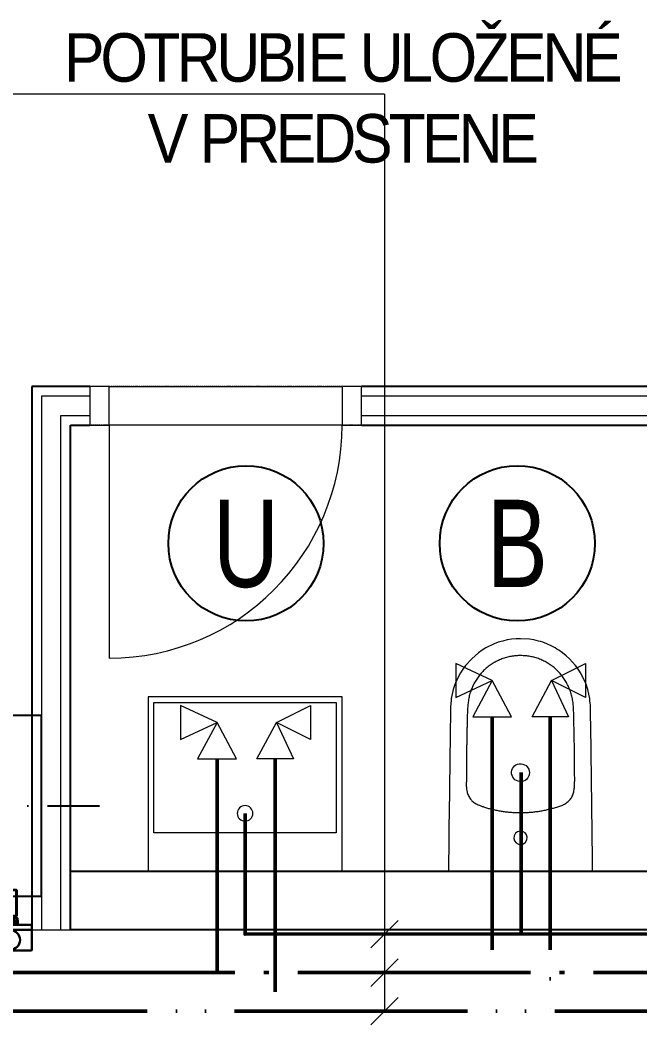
# Model space of a CAD drawing. Header units: millimetres. Extents: x 2377 to 264466, y -28213 to 61616.
# Drawn here: x 11238 to 12835, y 7215 to 9804 of the extents above; entities that cross this region are included whole.
import ezdxf
from ezdxf.enums import TextEntityAlignment as Align

# ---------------------------------------------------------------- set-up
doc = ezdxf.new("R2010")
doc.units = ezdxf.units.MM
for name, pattern in [('ACAD_ISO04W100', [30.5, 24, -3, 0.5, -3]), ('ACAD_ISO05W100', [33, 24, -3, 0, -3, 0, -3]), ('Bodkočiarkovaná 3mm', [5, 3, -1, 0, -1]), ('DOT_CENTER', [14, 12, -1, 0, -1])]:
    doc.linetypes.add(name, pattern=pattern)
doc.layers.get('0').update_dxf_attribs({"color": 8})
for name, color, linetype, lineweight in [('1', 250, 'Continuous', 0), ('Common Edges', 8, 'Continuous', 20), ('Detail Items', 8, 'Continuous', 9), ('Dvere - nad rovinou rezu', 8, 'Bodkočiarkovaná 3mm', 9), ('Floors', 8, 'Continuous', 20), ('Frame_Mullion', 8, 'Continuous', 20), ('Plan Swing', 8, 'Continuous', 9), ('Plumbing Fixtures', 8, 'Continuous', 9), ('Walls', 8, 'Continuous', 25), ('ZTI- BATÉRIE', 6, 'Continuous', 18), ('ZTI- POPIS DIMENZIE', 250, 'Continuous', 18), ('ZTI- POPIS POTRUBIA', 7, 'Continuous', 18), ('ZTI- PRÍVOD STUDENEJ VODY', 5, 'ACAD_ISO04W100', 50), ('ZTI- PRÍVOD TEPLEJ VODY', 1, 'ACAD_ISO05W100', 50), ('ZTI_KANAL', 30, 'Continuous', 50)]:
    doc.layers.add(name, color=color, linetype=linetype, lineweight=lineweight)
doc.layers.add('ZTI_T_ZARPR', color=4, linetype='Continuous')
doc.styles.add('HRUBE', font='arial.ttf', dxfattribs={"width": 0.75})
doc.styles.add('Popis_ZTI', font='arial.ttf', dxfattribs={"width": 0.9, "height": 125})

# ---------------------------------------------------------------- blocks, each defined once
blk = doc.blocks.new('Dvere 1-kridlové obložkové plné - 600x1970-4666741-2NP _PRAC_')
at = {"layer": 'Dvere - nad rovinou rezu'}
for p, q in [((-350, 50), (350, 50)), ((-350, -50), (350, -50))]:
    blk.add_line(p, q, dxfattribs=at)
at = {"layer": 'Frame_Mullion'}
for p, q in [((-300, 50), (-350, 50)), ((-350, 50), (-350, -50)), ((-300, -50), (-300, 50)), ((350, 50), (300, 50)), ((300, 50), (300, -50)), ((350, -50), (350, 50)), ((-350, -50), (-300, -50)), ((300, -50), (350, -50))]:
    blk.add_line(p, q, dxfattribs=at)
at = {"layer": 'Plan Swing'}
blk.add_line((300, 50), (300, 650), dxfattribs=at)
blk.add_arc((300, 50), 600, 90, 180, dxfattribs=at)
blk = doc.blocks.new('CS_Umyvadlo - CS_Umyvadlo-4710543-2NP _PRAC_')
at = {"layer": 'Plumbing Fixtures'}
for p, q in [((0, 600), (0, 150)), ((500, 150), (500, 600)), ((15, 164.5), (15, 500)), ((15, 500), (485, 500)), ((485, 500), (485, 164.5)), ((485, 164.5), (15, 164.5)), ((0, 150), (500, 150))]:
    blk.add_line(p, q, dxfattribs=at)
for start, end in [(0, 180), (180, 0)]:
    blk.add_arc((250, 450), 20, start, end, dxfattribs=at)
blk = doc.blocks.new('Sanitary_Bidets_DURAVIT-AG_ME-by-Starck-Floorstanding-bidet-White-H 228910 - ME by Starck Floorstanding bidet White High Gloss 600 mm - 2289100000-5030668-2NP _PRAC_')
at = {"layer": 'Detail Items'}
for p, q in [((-185, 0), (-185.8, 0)), ((-185.8, 0), (-185.8, -11.2)), ((-185.8, -11.2), (-185.7, -15.4)), ((-185.7, -15.4), (-185.7, -19.6)), ((-185.7, -19.6), (-185.6, -25.4)), ((-185.6, -25.4), (-185.6, -31.2)), ((-184.2, 0), (-185, 0)), ((-183.1, 0), (-184.2, 0)), ((-182, 0), (-183.1, 0)), ((-180.7, 0), (-182, 0)), ((-179.4, 0), (-180.7, 0)), ((180, 0), (178.7, 0)), ((181.2, 0), (180, 0)), ((182.5, 0), (181.2, 0)), ((183.6, 0), (182.5, 0)), ((184.5, 0), (183.6, 0)), ((185.4, 0), (184.5, 0)), ((185.6, -11.2), (185.4, 0)), ((185.5, -32.7), (185.6, -11.2)), ((-185.6, -31.2), (-185.4, -42.7)), ((-185.4, -42.7), (-185.3, -54.2)), ((185.2, -54.1), (185.5, -32.7)), ((-185.3, -54.2), (-185, -77.1)), ((-185, -77.1), (-184.7, -100)), ((-13.1, -75.4), (-16.6, -81.5)), ((-7.9, -71.4), (-13.1, -75.4)), ((-1.6, -69.6), (-7.9, -71.4)), ((5.5, -70.4), (-1.6, -69.6)), ((11.6, -73.9), (5.5, -70.4)), ((15.6, -79.1), (11.6, -73.9)), ((184.7, -100.1), (185, -77.1)), ((185, -77.1), (185.2, -54.1)), ((-184.7, -100), (-184.4, -123.2)), ((-16.6, -81.5), (-17.4, -88.6)), ((-17.4, -88.6), (-15.6, -94.9)), ((-15.6, -94.9), (-11.6, -100.1)), ((-11.6, -100.1), (-5.5, -103.6)), ((1.6, -104.4), (7.9, -102.6)), ((7.9, -102.6), (13.1, -98.6)), ((13.1, -98.6), (16.6, -92.5)), ((17.4, -85.4), (15.6, -79.1)), ((16.6, -92.5), (17.4, -85.4)), ((184.4, -123.2), (184.7, -100.1)), ((-184.4, -123.2), (-184.1, -146.3)), ((-5.5, -103.6), (1.6, -104.4)), ((184.1, -146.3), (184.4, -123.2)), ((-184.1, -146.3), (-183.9, -157.8)), ((-45.2, -155.1), (-47.9, -155.5)), ((-42.5, -154.7), (-45.2, -155.1)), ((-39.8, -154.4), (-42.5, -154.7)), ((-37.1, -154), (-39.8, -154.4)), ((-34.4, -153.7), (-37.1, -154)), ((-31.6, -153.4), (-34.4, -153.7)), ((-28.9, -153.2), (-31.6, -153.4)), ((-26.2, -153), (-28.9, -153.2)), ((-23.5, -152.7), (-26.2, -153)), ((-20.7, -152.6), (-23.5, -152.7)), ((-18, -152.4), (-20.7, -152.6)), ((-15.3, -152.2), (-18, -152.4)), ((-12.5, -152.1), (-15.3, -152.2)), ((-9.8, -152), (-12.5, -152.1)), ((-7.1, -152), (-9.8, -152)), ((-4.4, -151.9), (-7.1, -152)), ((-1.6, -151.9), (-4.4, -151.9)), ((1.1, -151.9), (-1.6, -151.9)), ((3.8, -151.9), (1.1, -151.9)), ((6.6, -151.9), (3.8, -151.9)), ((9.3, -152), (6.6, -151.9)), ((12, -152.1), (9.3, -152)), ((14.8, -152.2), (12, -152.1)), ((17.5, -152.3), (14.8, -152.2)), ((20.2, -152.5), (17.5, -152.3)), ((22.9, -152.7), (20.2, -152.5)), ((25.7, -152.9), (22.9, -152.7)), ((28.4, -153.2), (25.7, -152.9)), ((31.1, -153.4), (28.4, -153.2)), ((33.8, -153.7), (31.1, -153.4)), ((36.5, -154), (33.8, -153.7)), ((39.3, -154.3), (36.5, -154)), ((42, -154.7), (39.3, -154.3)), ((44.7, -155.1), (42, -154.7)), ((47.4, -155.5), (44.7, -155.1)), ((183.8, -169.4), (184.1, -146.3)), ((-183.9, -157.8), (-183.8, -169.4)), ((-183.8, -169.4), (-183.7, -181)), ((-183.7, -181), (-183.5, -192.5)), ((-122.4, -180.2), (-124.4, -182.1)), ((-120.3, -178.5), (-122.4, -180.2)), ((-118.1, -176.9), (-120.3, -178.5)), ((-115.8, -175.4), (-118.1, -176.9)), ((-113.5, -174), (-115.8, -175.4)), ((-111.1, -172.7), (-113.5, -174)), ((-108.7, -171.4), (-111.1, -172.7)), ((-106.2, -170.3), (-108.7, -171.4)), ((-103.7, -169.3), (-106.2, -170.3)), ((-101.1, -168.3), (-103.7, -169.3)), ((-98.4, -167.4), (-101.1, -168.3)), ((-95.8, -166.6), (-98.4, -167.4)), ((-93.2, -165.8), (-95.8, -166.6)), ((-90.5, -165), (-93.2, -165.8)), ((-87.8, -164.3), (-90.5, -165)), ((-85.2, -163.6), (-87.8, -164.3)), ((-83.8, -163.3), (-85.2, -163.6)), ((-82.5, -163), (-83.8, -163.3)), ((-79.9, -162.3), (-82.5, -163)), ((-77.3, -161.7), (-79.9, -162.3)), ((-74.7, -161.1), (-77.3, -161.7)), ((-72.1, -160.4), (-74.7, -161.1)), ((-69.4, -159.8), (-72.1, -160.4)), ((-66.7, -159.2), (-69.4, -159.8)), ((-64, -158.6), (-66.7, -159.2)), ((-61.3, -158), (-64, -158.6)), ((-58.6, -157.5), (-61.3, -158)), ((-55.9, -156.9), (-58.6, -157.5)), ((-53.3, -156.4), (-55.9, -156.9)), ((-50.6, -156), (-53.3, -156.4)), ((-47.9, -155.5), (-50.6, -156)), ((50.1, -155.9), (47.4, -155.5)), ((52.8, -156.4), (50.1, -155.9)), ((55.5, -156.8), (52.8, -156.4)), ((58.2, -157.3), (55.5, -156.8)), ((60.9, -157.9), (58.2, -157.3)), ((63.5, -158.4), (60.9, -157.9)), ((66.2, -159), (63.5, -158.4)), ((68.9, -159.6), (66.2, -159)), ((71.6, -160.2), (68.9, -159.6)), ((74.3, -160.8), (71.6, -160.2)), ((76.9, -161.5), (74.3, -160.8)), ((79.6, -162.2), (76.9, -161.5)), ((82.2, -162.9), (79.6, -162.2)), ((84.9, -163.6), (82.2, -162.9)), ((87.5, -164.4), (84.9, -163.6)), ((90.1, -165.2), (87.5, -164.4)), ((92.8, -166), (90.1, -165.2)), ((95.4, -166.8), (92.8, -166)), ((96.7, -167.3), (95.4, -166.8)), ((98, -167.7), (96.7, -167.3)), ((99.2, -168.1), (98, -167.7)), ((101.9, -169.1), (99.2, -168.1)), ((104.4, -170.1), (101.9, -169.1)), ((107, -171.1), (104.4, -170.1)), ((109.4, -172.2), (107, -171.1)), ((111.9, -173.4), (109.4, -172.2)), ((114.3, -174.7), (111.9, -173.4)), ((116.7, -176), (114.3, -174.7)), ((118.9, -177.5), (116.7, -176)), ((121.1, -179.1), (118.9, -177.5)), ((123.2, -180.8), (121.1, -179.1)), ((125.2, -182.7), (123.2, -180.8)), ((183.5, -192.5), (183.8, -169.4)), ((-183.5, -192.5), (-183.2, -215.5)), ((-137.3, -205.7), (-137.8, -208.4)), ((-136.7, -203), (-137.3, -205.7)), ((-135.9, -200.3), (-136.7, -203)), ((-135, -197.7), (-135.9, -200.3)), ((-133.9, -195.1), (-135, -197.7)), ((-132.7, -192.7), (-133.9, -195.1)), ((-131.3, -190.4), (-132.7, -192.7)), ((-129.8, -188.2), (-131.3, -190.4)), ((-128.1, -186), (-129.8, -188.2)), ((-126.3, -184), (-128.1, -186)), ((-124.4, -182.1), (-126.3, -184)), ((126.1, -183.6), (125.2, -182.7)), ((127.1, -184.7), (126.1, -183.6)), ((128.8, -186.8), (127.1, -184.7)), ((130.4, -189), (128.8, -186.8)), ((131.8, -191.3), (130.4, -189)), ((133.2, -193.7), (131.8, -191.3)), ((134.4, -196.2), (133.2, -193.7)), ((135.5, -198.7), (134.4, -196.2)), ((136.4, -201.3), (135.5, -198.7)), ((137.3, -203.9), (136.4, -201.3)), ((137.9, -206.6), (137.3, -203.9)), ((138.3, -207.9), (137.9, -206.6)), ((183.2, -215.5), (183.5, -192.5)), ((-183.2, -215.5), (-182.9, -238.5)), ((-139.5, -230.9), (-139.6, -233.8)), ((-139.4, -225.2), (-139.5, -228.1)), ((-139.5, -228.1), (-139.5, -230.9)), ((-139.3, -222.4), (-139.4, -225.2)), ((-139.1, -219.6), (-139.3, -222.4)), ((-138.9, -216.8), (-139.1, -219.6)), ((-138.6, -214), (-138.9, -216.8)), ((-138.3, -211.2), (-138.6, -214)), ((-137.8, -208.4), (-138.3, -211.2)), ((-7.7, -233.1), (-3.2, -232)), ((-3.2, -232), (1.6, -231.8)), ((1.6, -231.8), (6.2, -232.6)), ((6.2, -232.6), (10.6, -234.3)), ((138.5, -209.3), (138.3, -207.9)), ((139, -212.1), (138.5, -209.3)), ((139.3, -214.9), (139, -212.1)), ((139.5, -217.7), (139.3, -214.9)), ((139.7, -220.5), (139.5, -217.7)), ((139.6, -231.9), (139.7, -229.1)), ((139.6, -234.8), (139.6, -231.9)), ((139.7, -223.4), (139.7, -220.5)), ((139.8, -226.3), (139.7, -223.4)), ((139.7, -229.1), (139.8, -226.3)), ((182.9, -238.5), (183.2, -215.5)), ((-182.9, -238.5), (-182.6, -261.5)), ((-139.6, -233.8), (-139.6, -236.6)), ((-139.6, -236.6), (-139.6, -240.1)), ((-139.6, -240.1), (-139.6, -243.6)), ((-139.6, -243.6), (-139.5, -246.4)), ((-139.5, -246.4), (-139.5, -249.3)), ((-139.5, -249.3), (-139.5, -252.1)), ((-139.5, -252.1), (-139.4, -255)), ((-139.4, -255), (-139.4, -258.1)), ((-139.4, -258.1), (-139.4, -261.2)), ((-23, -254.2), (-22.7, -251.3)), ((-23, -255.7), (-23, -254.2)), ((-21.6, -263.1), (-23, -255.7)), ((-22.7, -251.3), (-22.4, -249.2)), ((-22.4, -249.2), (-21.4, -246.4)), ((-21.4, -246.4), (-20.7, -244.7)), ((-20.7, -244.7), (-19, -241.9)), ((-19, -241.9), (-18.2, -240.7)), ((-18.2, -240.7), (-15.2, -237.5)), ((-15.2, -237.5), (-11.8, -235)), ((-11.8, -235), (-7.7, -233.1)), ((10.6, -234.3), (14.3, -236.8)), ((14.3, -236.8), (17.4, -239.7)), ((17.4, -239.7), (19.9, -243.1)), ((19.9, -243.1), (21.8, -247.2)), ((21.8, -247.2), (22.9, -251.7)), ((23, -256.4), (22.2, -261.1)), ((22.9, -251.7), (23, -256.4)), ((139.3, -243.6), (139.4, -242.1)), ((139.3, -246.6), (139.3, -243.6)), ((139.3, -249.7), (139.3, -246.6)), ((139.3, -252.7), (139.3, -249.7)), ((139.3, -255.7), (139.3, -252.7)), ((139.3, -258.7), (139.3, -255.7)), ((139.3, -261.7), (139.3, -258.7)), ((139.4, -239.2), (139.5, -237.7)), ((139.4, -240.6), (139.4, -239.2)), ((139.4, -242.1), (139.4, -240.6)), ((139.5, -237.7), (139.6, -234.8)), ((182.6, -261.5), (182.9, -238.5)), ((-182.6, -261.5), (-182.3, -284.6)), ((-182.3, -284.6), (-182, -307.6)), ((-139.4, -261.2), (-139.4, -264.3)), ((-139.4, -264.3), (-139.4, -267.4)), ((-139.4, -267.4), (-139.4, -270.6)), ((-139.4, -270.6), (-139.3, -273.7)), ((-139.3, -273.7), (-139.3, -276.9)), ((-139.3, -276.9), (-139.3, -280.1)), ((-139.3, -280.1), (-139.3, -283.8)), ((-139.3, -283.8), (-139.3, -287.6)), ((-21.2, -263.8), (-21.6, -263.1)), ((-17.4, -270.1), (-21.2, -263.8)), ((-14.4, -273), (-17.4, -270.1)), ((-10.6, -275.4), (-14.4, -273)), ((-6.3, -277.1), (-10.6, -275.4)), ((-1.6, -277.9), (-6.3, -277.1)), ((3.2, -277.7), (-1.6, -277.9)), ((7.7, -276.6), (3.2, -277.7)), ((11.8, -274.7), (7.7, -276.6)), ((15.2, -272.3), (11.8, -274.7)), ((18.1, -269.2), (15.2, -272.3)), ((20.5, -265.5), (18.1, -269.2)), ((22.2, -261.1), (20.5, -265.5)), ((139.3, -264.8), (139.3, -261.7)), ((139.4, -267.9), (139.3, -264.8)), ((139.3, -286.7), (139.4, -283.5)), ((139.4, -270.9), (139.4, -267.9)), ((139.4, -274), (139.4, -270.9)), ((139.4, -277.1), (139.4, -274)), ((139.4, -280.3), (139.4, -277.1)), ((139.4, -283.5), (139.4, -280.3)), ((182, -307.6), (182.3, -284.6)), ((182.3, -284.6), (182.6, -261.5)), ((-182, -307.6), (-181.7, -330.6)), ((-139.3, -287.6), (-139.3, -291.4)), ((-139.3, -291.4), (-139.2, -295.2)), ((-139.2, -295.2), (-139.2, -298.4)), ((-139.2, -298.4), (-139.2, -301.5)), ((-139.2, -301.5), (-139.1, -304.7)), ((-139.1, -304.7), (-139.1, -307.9)), ((-139.1, -307.9), (-139.1, -311)), ((139.1, -307.3), (139.2, -303.3)), ((139.1, -311.2), (139.1, -307.3)), ((139.2, -299.4), (139.3, -296.2)), ((139.2, -303.3), (139.2, -299.4)), ((139.3, -289.9), (139.3, -286.7)), ((139.3, -293), (139.3, -289.9)), ((139.3, -296.2), (139.3, -293)), ((181.7, -330.6), (182, -307.6)), ((-181.7, -330.6), (-181.4, -353.7)), ((-139.1, -311), (-139, -314.2)), ((-139, -314.2), (-139, -317.4)), ((-139, -317.4), (-138.9, -320.6)), ((-138.9, -320.6), (-138.9, -323.7)), ((-138.9, -323.7), (-138.8, -326.9)), ((-138.8, -326.9), (-138.8, -330.1)), ((-138.8, -330.1), (-138.7, -333.3)), ((-138.7, -333.3), (-138.7, -336.5)), ((-138.7, -336.5), (-138.6, -339.6)), ((138.7, -334.2), (138.8, -331)), ((138.7, -337.4), (138.7, -334.2)), ((138.8, -327.8), (138.9, -324.7)), ((138.8, -331), (138.8, -327.8)), ((138.9, -321.5), (139, -318.3)), ((138.9, -324.7), (138.9, -321.5)), ((139, -315.1), (139.1, -311.2)), ((139, -318.3), (139, -315.1)), ((181.5, -342.1), (181.7, -330.6)), ((-181.4, -353.7), (-181.2, -365.2)), ((-138.6, -339.6), (-138.6, -342.8)), ((-138.6, -342.8), (-138.5, -346)), ((-138.5, -346), (-138.5, -349.2)), ((-138.5, -349.2), (-138.4, -352.4)), ((-138.4, -352.4), (-138.3, -355.5)), ((-138.3, -355.5), (-138.2, -358.7)), ((-138.2, -358.7), (-138.2, -361.9)), ((-138.2, -361.9), (-138.1, -365.1)), ((138.1, -362.9), (138.2, -359.7)), ((138.2, -359.7), (138.3, -356.5)), ((138.3, -353.3), (138.4, -350.1)), ((138.3, -356.5), (138.3, -353.3)), ((138.4, -350.1), (138.5, -346.9)), ((138.5, -343.7), (138.6, -340.5)), ((138.5, -346.9), (138.5, -343.7)), ((138.6, -340.5), (138.7, -337.4)), ((181.2, -365.2), (181.4, -353.7)), ((181.4, -353.7), (181.5, -342.1)), ((-181.2, -365.2), (-181, -376.7)), ((-181, -376.7), (-180.7, -399.7)), ((-138.1, -365.1), (-138, -368.3)), ((-138, -368.3), (-137.9, -371.5)), ((-137.9, -371.5), (-137.8, -374.7)), ((-137.8, -374.7), (-137.7, -377.9)), ((-137.7, -377.9), (-137.6, -381.2)), ((-137.6, -381.2), (-137.6, -384.4)), ((-137.6, -384.4), (-137.5, -387.6)), ((-137.5, -387.6), (-137.4, -390.8)), ((137.6, -385.3), (137.7, -382.1)), ((137.6, -388.5), (137.6, -385.3)), ((137.7, -382.1), (137.8, -378.9)), ((137.8, -375.7), (137.9, -372.5)), ((137.8, -378.9), (137.8, -375.7)), ((137.9, -372.5), (138, -369.3)), ((138, -366.1), (138.1, -362.9)), ((138, -369.3), (138, -366.1)), ((180.7, -399.7), (180.9, -388.2)), ((180.9, -388.2), (181, -376.7)), ((181, -376.7), (181.2, -365.2)), ((-180.7, -399.7), (-180.7, -402.6)), ((-180.7, -402.6), (-180.6, -405.6)), ((-180.6, -405.6), (-180.6, -408.5)), ((-180.6, -408.5), (-180.6, -411.5)), ((-180.6, -411.5), (-180.5, -417.2)), ((-137.4, -390.8), (-137.3, -394)), ((-137.3, -394), (-137.3, -397.2)), ((-137.3, -397.2), (-137.2, -400.5)), ((-137.2, -400.5), (-137.2, -403.8)), ((-137.2, -403.8), (-137.1, -407.1)), ((-137.1, -407.1), (-137.1, -410.3)), ((-137.1, -410.3), (-137, -413.6)), ((-137, -413.6), (-136.9, -416.8)), ((136.8, -414.4), (136.9, -411.1)), ((136.9, -411.1), (137.1, -407.9)), ((137.1, -407.9), (137.2, -404.7)), ((137.2, -404.7), (137.3, -401.5)), ((137.3, -401.5), (137.4, -398.2)), ((137.4, -395), (137.5, -391.8)), ((137.4, -398.2), (137.4, -395)), ((137.5, -391.8), (137.6, -388.5)), ((180.3, -422.9), (180.6, -411.4)), ((180.6, -405.6), (180.7, -402.6)), ((180.6, -408.5), (180.6, -405.6)), ((180.6, -411.4), (180.6, -408.5)), ((180.7, -402.6), (180.7, -399.7)), ((-180.5, -417.2), (-180.3, -422.9)), ((-180.3, -422.9), (-180.1, -428.6)), ((-180.1, -428.6), (-179.7, -434.3)), ((-179.7, -434.3), (-179.1, -440.2)), ((-136.9, -416.8), (-136.7, -420)), ((-136.7, -420), (-136.5, -423.2)), ((-136.5, -423.2), (-136.3, -426.4)), ((-136.3, -426.4), (-136, -429.6)), ((-136, -429.6), (-135.7, -432.8)), ((-135.7, -432.8), (-135.3, -436)), ((-135.3, -436), (-134.8, -439.2)), ((-134.8, -439.2), (-134.3, -442.3)), ((134, -443.3), (134.5, -440.1)), ((134.5, -440.1), (134.9, -436.9)), ((134.9, -436.9), (135.3, -433.7)), ((135.3, -433.7), (135.7, -430.5)), ((135.7, -430.5), (136, -427.3)), ((136, -427.3), (136.2, -424.1)), ((136.2, -424.1), (136.4, -420.8)), ((136.4, -420.8), (136.6, -417.6)), ((136.6, -417.6), (136.8, -414.4)), ((179.1, -440.2), (179.7, -434.3)), ((179.7, -434.3), (180.3, -422.9)), ((-179.1, -440.2), (-178.4, -446)), ((-178.4, -446), (-176.3, -457.5)), ((-176.3, -457.5), (-173.4, -468.8)), ((-134.3, -442.3), (-133.7, -445.5)), ((-133.7, -445.5), (-133, -448.6)), ((-133, -448.6), (-132.3, -451.7)), ((-132.3, -451.7), (-131.5, -454.8)), ((-131.5, -454.8), (-130.6, -457.9)), ((-130.6, -457.9), (-129.7, -460.9)), ((-129.7, -460.9), (-128.7, -464)), ((-128.7, -464), (-127.6, -467)), ((127.3, -467.9), (128.4, -464.9)), ((128.4, -464.9), (129.4, -461.9)), ((129.4, -461.9), (130.4, -458.8)), ((130.4, -458.8), (131.3, -455.8)), ((131.3, -455.8), (132.1, -452.7)), ((132.1, -452.7), (132.8, -449.6)), ((132.8, -449.6), (133.4, -446.4)), ((133.4, -446.4), (134, -443.3)), ((173.4, -468.8), (178.4, -446)), ((178.4, -446), (178.8, -442.9)), ((178.8, -442.9), (179.1, -440.2)), ((-173.4, -468.8), (-171.7, -474.3)), ((-171.7, -474.3), (-169.8, -479.9)), ((-169.8, -479.9), (-165.5, -490.7)), ((-165.5, -490.7), (-154.8, -511.7)), ((-127.6, -467), (-126.4, -470)), ((-126.4, -470), (-125.2, -472.9)), ((-125.2, -472.9), (-124, -475.8)), ((-124, -475.8), (-122.7, -478.7)), ((-122.7, -478.7), (-121.3, -481.5)), ((-121.3, -481.5), (-119.8, -484.3)), ((-119.8, -484.3), (-118.3, -487.1)), ((-118.3, -487.1), (-116.7, -489.9)), ((-116.7, -489.9), (-115.1, -492.6)), ((114.6, -493.3), (116.3, -490.6)), ((116.3, -490.6), (117.8, -487.9)), ((117.8, -487.9), (119.4, -485.2)), ((119.4, -485.2), (120.9, -482.4)), ((120.9, -482.4), (122.3, -479.5)), ((122.3, -479.5), (123.6, -476.7)), ((123.6, -476.7), (124.9, -473.7)), ((124.9, -473.7), (126.2, -470.8)), ((126.2, -470.8), (127.3, -467.9)), ((154.8, -511.7), (165.5, -490.7)), ((165.5, -490.7), (169.8, -479.7)), ((169.8, -479.7), (173.4, -468.8)), ((-154.8, -511.7), (-151.7, -516.7)), ((-151.7, -516.7), (-148.4, -521.6)), ((-115.1, -492.6), (-113.4, -495.2)), ((-113.4, -495.2), (-111.7, -497.8)), ((-111.7, -497.8), (-109.9, -500.4)), ((-109.9, -500.4), (-108, -502.9)), ((-108, -502.9), (-106.1, -505.4)), ((-106.1, -505.4), (-104.1, -507.8)), ((-104.1, -507.8), (-102.1, -510.2)), ((-102.1, -510.2), (-100, -512.6)), ((-100, -512.6), (-97.9, -514.9)), ((-97.9, -514.9), (-95.7, -517.1)), ((-95.7, -517.1), (-93.5, -519.3)), ((92.8, -519.9), (95.1, -517.8)), ((95.1, -517.8), (97.3, -515.5)), ((97.3, -515.5), (99.4, -513.3)), ((99.4, -513.3), (101.5, -510.9)), ((101.5, -510.9), (103.5, -508.6)), ((103.5, -508.6), (105.5, -506.1)), ((105.5, -506.1), (107.4, -503.7)), ((107.4, -503.7), (109.3, -501.1)), ((109.3, -501.1), (111.1, -498.6)), ((111.1, -498.6), (112.9, -496)), ((112.9, -496), (114.6, -493.3)), ((148.4, -521.6), (154.8, -511.7)), ((-148.4, -521.6), (-145, -526.4)), ((-145, -526.4), (-141.4, -531.1)), ((-141.4, -531.1), (-134, -540)), ((-134, -540), (-125.9, -548.4)), ((-93.5, -519.3), (-91.2, -521.5)), ((-91.2, -521.5), (-88.9, -523.5)), ((-88.9, -523.5), (-86.5, -525.6)), ((-86.5, -525.6), (-84.1, -527.5)), ((-84.1, -527.5), (-81.6, -529.4)), ((-81.6, -529.4), (-79.1, -531.3)), ((-79.1, -531.3), (-76.6, -533.1)), ((-76.6, -533.1), (-74, -534.8)), ((-74, -534.8), (-71.4, -536.5)), ((-71.4, -536.5), (-68.7, -538.1)), ((-68.7, -538.1), (-66, -539.6)), ((-66, -539.6), (-63.2, -541.1)), ((-63.2, -541.1), (-60.5, -542.5)), ((-60.5, -542.5), (-57.7, -543.8)), ((56.9, -544.2), (59.7, -542.9)), ((59.7, -542.9), (62.4, -541.5)), ((62.4, -541.5), (65.2, -540)), ((65.2, -540), (67.9, -538.5)), ((67.9, -538.5), (70.6, -536.9)), ((70.6, -536.9), (73.2, -535.3)), ((73.2, -535.3), (75.8, -533.6)), ((75.8, -533.6), (78.4, -531.8)), ((78.4, -531.8), (80.9, -530)), ((80.9, -530), (83.4, -528.1)), ((83.4, -528.1), (85.8, -526.1)), ((85.8, -526.1), (88.2, -524.1)), ((88.2, -524.1), (90.5, -522.1)), ((90.5, -522.1), (92.8, -519.9)), ((125.9, -548.4), (141.4, -531.1)), ((141.4, -531.1), (148.4, -521.6)), ((-125.9, -548.4), (-117.4, -556.3)), ((-117.4, -556.3), (-108.4, -563.6)), ((-108.4, -563.6), (-98.9, -570.3)), ((-57.7, -543.8), (-54.8, -545.1)), ((-54.8, -545.1), (-52, -546.3)), ((-52, -546.3), (-49.1, -547.5)), ((-49.1, -547.5), (-46.2, -548.6)), ((-46.2, -548.6), (-43.2, -549.6)), ((-43.2, -549.6), (-40.3, -550.5)), ((-40.3, -550.5), (-37.3, -551.4)), ((-37.3, -551.4), (-34.3, -552.2)), ((-34.3, -552.2), (-31.3, -552.9)), ((-31.3, -552.9), (-28.2, -553.6)), ((-28.2, -553.6), (-25.2, -554.2)), ((-25.2, -554.2), (-22.1, -554.7)), ((-22.1, -554.7), (-19.1, -555.2)), ((-19.1, -555.2), (-16, -555.6)), ((-16, -555.6), (-12.9, -555.9)), ((-12.9, -555.9), (-9.8, -556.1)), ((-9.8, -556.1), (-6.7, -556.3)), ((-6.7, -556.3), (-3.6, -556.4)), ((-3.6, -556.4), (-0.5, -556.5)), ((-0.5, -556.5), (2.7, -556.4)), ((2.7, -556.4), (5.8, -556.4)), ((5.8, -556.4), (8.9, -556.2)), ((8.9, -556.2), (12, -556)), ((12, -556), (15.1, -555.7)), ((15.1, -555.7), (18.1, -555.3)), ((18.1, -555.3), (21.2, -554.8)), ((21.2, -554.8), (24.3, -554.3)), ((24.3, -554.3), (27.3, -553.8)), ((27.3, -553.8), (30.4, -553.1)), ((30.4, -553.1), (33.4, -552.4)), ((33.4, -552.4), (36.4, -551.6)), ((36.4, -551.6), (39.4, -550.8)), ((39.4, -550.8), (42.4, -549.8)), ((42.4, -549.8), (45.3, -548.9)), ((45.3, -548.9), (48.2, -547.8)), ((48.2, -547.8), (51.1, -546.7)), ((51.1, -546.7), (54, -545.5)), ((54, -545.5), (56.9, -544.2)), ((98.9, -570.3), (108.4, -563.6)), ((108.4, -563.6), (125.9, -548.4)), ((-98.9, -570.3), (-94, -573.5)), ((-94, -573.5), (-89, -576.5)), ((-89, -576.5), (-78.7, -581.9)), ((-78.7, -581.9), (-68.1, -586.7)), ((-68.1, -586.7), (-57.2, -590.7)), ((-57.2, -590.7), (-51.6, -592.5)), ((-51.6, -592.5), (-46, -594.1)), ((-46, -594.1), (-34.7, -596.7)), ((34.7, -596.7), (46, -594.1)), ((46, -594.1), (57.2, -590.7)), ((57.2, -590.7), (68.1, -586.7)), ((68.1, -586.7), (89, -576.5)), ((89, -576.5), (98.9, -570.3)), ((-34.7, -596.7), (-23.2, -598.6)), ((-23.2, -598.6), (0, -600.1)), ((0, -600.1), (11.6, -599.7)), ((11.6, -599.7), (23.2, -598.6)), ((23.2, -598.6), (34.7, -596.7))]:
    blk.add_line(p, q, dxfattribs=at)
blk = doc.blocks.new('2NP podklad')
at = {"layer": 'Common Edges', "color": 252}
for p, q in [((11417.7, 8834.7), (11292.7, 8834.7)), ((11292.7, 8834.7), (11292.7, 7459.7)), ((14367.7, 8834.7), (12117.7, 8834.7)), ((11342.7, 7459.7), (11342.7, 8784.7)), ((11342.7, 8784.7), (11417.7, 8784.7)), ((12117.7, 8784.7), (14392.7, 8784.7)), ((11267.7, 7459.7), (11367.7, 7459.7))]:
    blk.add_line(p, q, dxfattribs=at)
at = {"layer": 'Floors', "color": 252}
for p, q in [((11467.7, 8859.7), (12067.7, 8859.7)), ((12067.7, 8759.7), (11467.7, 8759.7))]:
    blk.add_line(p, q, dxfattribs=at)
at = {"layer": 'Walls', "color": 252}
for p, q in [((11417.7, 8859.7), (11267.7, 8859.7)), ((11267.7, 8859.7), (11267.7, 7459.7)), ((14367.7, 8859.7), (12117.7, 8859.7)), ((11367.7, 8759.7), (11417.7, 8759.7)), ((11367.7, 7459.7), (11367.7, 8759.7)), ((12117.7, 8759.7), (14367.7, 8759.7)), ((14367.7, 7609.7), (11367.7, 7609.7)), ((11267.7, 7459.7), (10367.7, 7459.7)), ((13957.7, 7459.7), (11367.7, 7459.7))]:
    blk.add_line(p, q, dxfattribs=at)
at = {"layer": 'Detail Items', "color": 252, "rotation": 180}
blk.add_blockref('Sanitary_Bidets_DURAVIT-AG_ME-by-Starck-Floorstanding-bidet-White-H 228910 - ME by Starck Floorstanding bidet White High Gloss 600 mm - 2289100000-5030668-2NP _PRAC_', (12527.7, 7609.7), dxfattribs=at)
at = {"layer": 'Frame_Mullion', "color": 252, "rotation": 180}
blk.add_blockref('Dvere 1-kridlové obložkové plné - 600x1970-4666741-2NP _PRAC_', (11767.7, 8809.7), dxfattribs=at)
at = {"layer": 'Plumbing Fixtures', "color": 252, "rotation": 180}
blk.add_blockref('CS_Umyvadlo - CS_Umyvadlo-4710543-2NP _PRAC_', (12067.7, 8209.7), dxfattribs=at)
blk = doc.blocks.new('ohrievac')
at = {"color": 0, "linetype": 'Bodkočiarkovaná 3mm', "ltscale": 50}
for p, q in [((15359.1, 18661.3), (15359.1, 17896.3)), ((15926.6, 18278.8), (14791.6, 18278.8))]:
    blk.add_line(p, q, dxfattribs=at)
at = {"color": 0}
for p, q in [((14941.6, 18511.3), (14941.6, 18046.3)), ((15776.6, 18511.3), (14941.6, 18511.3)), ((15776.6, 18046.3), (15776.6, 18511.3)), ((14941.6, 18046.3), (15776.6, 18046.3))]:
    blk.add_line(p, q, dxfattribs=at)
blk = doc.blocks.new('HL 405')
at = {"color": 7, "lineweight": 30}
for p, q in [((365.9, 112.8), (365.9, 144.8)), ((365.9, 144.8), (384.9, 144.8)), ((384.9, 112.8), (384.9, 144.8)), ((375.4, 112.8), (365.9, 112.8)), ((320.4, 82.5), (320.4, 95.5)), ((320.4, 95.5), (510.4, 95.5)), ((320.4, 82.5), (510.4, 82.5)), ((320.4, 29.8), (320.4, 82.5)), ((510.4, 95.5), (510.4, 82.5)), ((510.4, 29.8), (510.4, 82.5)), ((320.9, 29.3), (320.4, 29.8)), ((320.9, 29.3), (509.9, 29.3)), ((509.9, 29.3), (510.4, 29.8))]:
    blk.add_line(p, q, dxfattribs=at)
at = {"color": 7, "linetype": 'Continuous', "lineweight": 30}
for p, q in [((357, 108.3), (356.2, 107.5)), ((356.2, 107.5), (356.2, 97.8)), ((356.5, 107.5), (356.2, 107.5)), ((356.5, 97.8), (356.5, 107.5)), ((393.8, 111.8), (357, 111.8)), ((357, 111.8), (357, 108.3)), ((357, 108.3), (357.3, 108.3)), ((357.3, 108.3), (357.3, 107.6)), ((357.3, 97.8), (357.3, 107.5)), ((360.8, 107.5), (357.3, 107.5)), ((392.8, 112.8), (358, 112.8)), ((358, 108.3), (361.5, 108.3)), ((360.8, 97.8), (360.8, 107.5)), ((361.5, 108.3), (361.5, 97.8)), ((362.9, 97.8), (362.9, 107.5)), ((369, 107.5), (362.9, 107.5)), ((363.3, 108.3), (369.4, 108.3)), ((369, 97.8), (369, 107.5)), ((369.4, 108.3), (369.4, 97.8)), ((371.9, 108.3), (378.9, 108.3)), ((371.9, 107.5), (371.9, 108.3)), ((378.9, 107.5), (371.9, 107.5)), ((371.9, 97.8), (371.9, 107.5)), ((378.9, 108.3), (378.9, 107.5)), ((378.9, 97.8), (378.9, 107.5)), ((381.4, 108.3), (387.4, 108.3)), ((381.4, 108.3), (381.4, 97.8)), ((387.9, 107.5), (381.8, 107.5)), ((381.8, 97.8), (381.8, 107.5)), ((387.9, 97.8), (387.9, 107.5)), ((389.3, 108.3), (392.8, 108.3)), ((389.3, 108.3), (389.3, 97.8)), ((393.5, 107.5), (390, 107.5)), ((390, 97.8), (390, 107.5)), ((393.4, 108.3), (393.8, 108.3)), ((393.4, 108.3), (393.4, 107.6)), ((393.5, 97.8), (393.5, 107.5)), ((393.8, 111.8), (393.8, 108.3)), ((393.8, 108.3), (394.6, 107.5)), ((394.6, 107.5), (394.3, 107.5)), ((394.3, 97.8), (394.3, 107.5)), ((394.6, 107.5), (394.6, 97.8)), ((355.2, 95.3), (355.2, 97.3)), ((395.5, 97.3), (355.2, 97.3)), ((395.5, 95.3), (355.2, 95.3)), ((356.2, 97.8), (355.7, 97.8)), ((356.5, 97.8), (356.2, 97.8)), ((357.3, 97.8), (356.5, 97.8)), ((360.8, 97.8), (357.3, 97.8)), ((361.5, 97.8), (360.8, 97.8)), ((362.9, 97.8), (361.5, 97.8)), ((369, 97.8), (362.9, 97.8)), ((369.4, 97.8), (369, 97.8)), ((371.9, 97.8), (369.4, 97.8)), ((378.9, 97.8), (371.9, 97.8)), ((381.4, 97.8), (378.9, 97.8)), ((381.8, 97.8), (381.4, 97.8)), ((387.9, 97.8), (381.8, 97.8)), ((389.3, 97.8), (387.9, 97.8)), ((390, 97.8), (389.3, 97.8)), ((393.5, 97.8), (390, 97.8)), ((394.3, 97.8), (393.5, 97.8)), ((394.6, 97.8), (394.3, 97.8)), ((395, 97.8), (394.6, 97.8)), ((395.5, 95.3), (395.5, 97.3))]:
    blk.add_line(p, q, dxfattribs=at)
at = {"color": 7, "lineweight": 30}
blk.add_circle((455.4, 56.4), 25, dxfattribs=at)
at = {"color": 7, "linetype": 'Continuous', "lineweight": 30}
for centre, radius, start, end in [((358, 111.8), 1, 90, 180), ((392.8, 111.8), 1, 360, 90), ((355.7, 97.3), 0.5, 90, 180), ((395, 97.3), 0.5, 0, 90)]:
    blk.add_arc(centre, radius, start, end, dxfattribs=at)
for points in [[(357.3, 108.3), (357.1, 108.1), (356.9, 107.9), (356.7, 107.7), (356.5, 107.5)], [(357.3, 107.5), (357.5, 107.7), (357.6, 107.9), (357.8, 108.1), (358, 108.3)], [(361.5, 108.3), (361.3, 108.1), (361.1, 107.9), (361, 107.7), (360.8, 107.5)], [(362.9, 107.5), (363, 107.7), (363.1, 107.9), (363.2, 108.1), (363.3, 108.3)], [(369.4, 108.3), (369.3, 108.1), (369.2, 107.9), (369.1, 107.7), (369, 107.5)], [(381.8, 107.5), (381.7, 107.7), (381.6, 107.9), (381.5, 108.1), (381.4, 108.3)], [(387.4, 108.3), (387.5, 108.1), (387.6, 107.9), (387.7, 107.7), (387.9, 107.5)], [(390, 107.5), (389.8, 107.7), (389.6, 107.9), (389.5, 108.1), (389.3, 108.3)], [(392.8, 108.3), (393, 108.1), (393.1, 107.9), (393.3, 107.7), (393.5, 107.5)], [(394.3, 107.5), (394.1, 107.7), (393.9, 107.9), (393.6, 108.1), (393.4, 108.3)]]:
    blk.add_spline(points, degree=3, dxfattribs=at)
at = {"layer": '1', "color": 7, "linetype": 'Continuous', "lineweight": 30}
for p, q in [((438.9, 184.3), (440.4, 185.8)), ((438.9, 182.8), (438.9, 184.3)), ((471.9, 184.3), (438.9, 184.3)), ((438.9, 118.2), (438.9, 182.8)), ((455.4, 185.8), (440.4, 185.8)), ((440.4, 116.7), (440.4, 185.3)), ((468.6, 185.8), (455.4, 185.8)), ((470.4, 185.8), (468.6, 185.8)), ((470.4, 185.8), (471.9, 184.3)), ((470.4, 185.5), (470.4, 116.7)), ((471.9, 184.3), (471.9, 118.2)), ((436.4, 107.6), (437, 108.2)), ((436.4, 98), (436.4, 107.6)), ((436.4, 107.6), (436.7, 107.6)), ((436.7, 107.6), (437.3, 108.2)), ((436.7, 98), (436.7, 107.6)), ((437, 108.2), (437, 112)), ((437, 108.2), (437.3, 108.2)), ((437.3, 108.2), (437.3, 98)), ((437.5, 107.6), (438, 108.2)), ((437.5, 107.6), (440.9, 107.6)), ((437.5, 107.6), (437.5, 98)), ((437.5, 107.6), (440.9, 107.6)), ((455.4, 113), (438, 113)), ((441.4, 108.2), (438, 108.2)), ((438.9, 118.2), (440.4, 116.7)), ((438.9, 118.2), (471.9, 118.2)), ((440.4, 116.7), (444, 113)), ((440.9, 107.6), (441.4, 108.2)), ((440.9, 107.6), (440.9, 98)), ((441.4, 108.2), (441.4, 98)), ((443.1, 107.6), (443.4, 108.2)), ((443.1, 107.6), (449, 107.6)), ((443.1, 107.6), (443.1, 98)), ((449.3, 108.2), (443.4, 108.2)), ((444, 111), (444, 113)), ((466.7, 113), (444, 113)), ((449, 107.6), (449.3, 108.2)), ((449, 107.6), (449, 98)), ((449.3, 108.2), (449.3, 98)), ((455.4, 108.2), (452, 108.2)), ((452, 108.2), (452, 107.6)), ((452, 107.6), (455.4, 107.6)), ((452, 107.6), (452, 98)), ((472.8, 113), (455.4, 113)), ((458.8, 108.2), (455.4, 108.2)), ((455.4, 107.6), (458.8, 107.6)), ((458.8, 107.6), (458.8, 108.2)), ((458.8, 98), (458.8, 107.6)), ((467.4, 108.2), (461.5, 108.2)), ((461.5, 98), (461.5, 108.2)), ((461.5, 108.2), (461.8, 107.6)), ((461.8, 107.6), (467.7, 107.6)), ((461.8, 98), (461.8, 107.6)), ((466.7, 113), (470.4, 116.7)), ((466.7, 113), (466.7, 111)), ((467.4, 108.2), (467.7, 107.6)), ((467.7, 98), (467.7, 107.6)), ((472.7, 108.2), (469.3, 108.2)), ((469.3, 98), (469.3, 108.2)), ((469.3, 108.2), (469.9, 107.6)), ((469.9, 107.6), (473.3, 107.6)), ((469.9, 98), (469.9, 107.6)), ((469.9, 107.6), (473.3, 107.6)), ((470.4, 116.7), (471.9, 118.2)), ((472.7, 108.2), (473.3, 107.6)), ((473.3, 98), (473.3, 107.6)), ((473.5, 108.2), (473.8, 108.2)), ((473.5, 98), (473.5, 108.2)), ((473.5, 108.2), (474.1, 107.6)), ((473.8, 112), (473.8, 108.2)), ((473.8, 108.2), (474.4, 107.6)), ((474.1, 107.6), (474.1, 98)), ((474.1, 107.6), (474.4, 107.6)), ((474.4, 107.6), (474.4, 98)), ((435.2, 97.5), (435.2, 95.5)), ((455.4, 95.5), (435.2, 95.5)), ((436.4, 98), (435.7, 98)), ((436.7, 98), (436.4, 98)), ((437.3, 98), (436.7, 98)), ((437.5, 98), (437.3, 98)), ((440.9, 98), (437.5, 98)), ((441.4, 98), (440.9, 98)), ((443.1, 98), (441.4, 98)), ((449, 98), (443.1, 98)), ((449.3, 98), (449, 98)), ((452, 98), (449.3, 98)), ((455.4, 98), (452, 98)), ((458.8, 98), (455.4, 98)), ((475.5, 95.5), (455.4, 95.5)), ((461.5, 98), (458.8, 98)), ((461.8, 98), (461.5, 98)), ((467.7, 98), (461.8, 98)), ((469.3, 98), (467.7, 98)), ((469.9, 98), (469.3, 98)), ((473.3, 98), (469.9, 98)), ((473.5, 98), (473.3, 98)), ((474.1, 98), (473.5, 98)), ((474.4, 98), (474.1, 98)), ((475, 98), (474.4, 98)), ((475.5, 95.5), (475.5, 97.5))]:
    blk.add_line(p, q, dxfattribs=at)
at = {"layer": '1', "color": 7, "linetype": 'DOT_CENTER', "lineweight": 30}
for p, q in [((455.4, 184.3), (455.4, 187.3)), ((455.4, 182.8), (455.4, 184.3)), ((375.4, 111.8), (375.4, 108.3)), ((455.4, 107.6), (455.4, 113.7))]:
    blk.add_line(p, q, dxfattribs=at)
at = {"layer": '1', "color": 7, "linetype": 'Continuous', "lineweight": 30}
for centre, radius, start, end in [((438, 112), 1, 90, 180), ((472.8, 112), 1, 0, 90), ((435.7, 97.5), 0.5, 90, 180), ((475, 97.5), 0.5, 0, 90)]:
    blk.add_arc(centre, radius, start, end, dxfattribs=at)
blk = doc.blocks.new('KBKKB')
at = {"layer": 'ZTI- BATÉRIE', "color": 6, "lineweight": 18, "elevation": 0}
for points in [[(-160048.8, -39313.2), (-160048.8, -39400.7), (-159961.3, -39356.9), (-160048.8, -39313.2)], [(-160005.1, -39450.7), (-159911.3, -39450.7), (-159961.3, -39356.9), (-160005.1, -39450.7)]]:
    blk.add_lwpolyline(points, dxfattribs=at)
at = {"layer": 'ZTI- BATÉRIE', "color": 6, "lineweight": 18}
for points in [[(-159714.5, -39313.2), (-159714.5, -39400.7), (-159808.2, -39356.9), (-159714.5, -39313.2)], [(-159758.2, -39450.7), (-159858.2, -39450.7), (-159808.2, -39356.9), (-159758.2, -39450.7)]]:
    blk.add_lwpolyline(points, dxfattribs=at)

msp = doc.modelspace()

# ---------------------------------------------------------------- block references
at = {"color": 0}
msp.add_blockref('2NP podklad', (0, 0), dxfattribs=at)

# ---------------------------------------------------------------- next in the draw order: linework, layer by layer
at = {"layer": 'ZTI- POPIS DIMENZIE', "ltscale": 2.5, "transparency": 33554687}
for points in [[(12141.9, 7413.1), (12212.6, 7483.8)], [(12141.9, 7313.9), (12212.6, 7384.6)], [(12141.9, 7214.7), (12212.6, 7285.4)]]:
    msp.add_lwpolyline(points, dxfattribs=at)
at = {"layer": 'ZTI- POPIS POTRUBIA', "ltscale": 10, "transparency": 33554687}
for q in [(10509.2, 9612.9), (12177.3, 7250)]:
    msp.add_line((12177.3, 9612.9), q, dxfattribs=at)
at = {"layer": 'ZTI- PRÍVOD STUDENEJ VODY', "ltscale": 25}
for points in [[(14841.1, 7349.3), (10218.6, 7349.3), (10218.6, 8367.4), (10002.1, 8367.4)], [(12454.5, 8008.1), (12454.5, 7349.3)], [(11745.3, 7900.2), (11745.3, 7349.3)]]:
    msp.add_lwpolyline(points, dxfattribs=at)
at = {"layer": 'ZTI- PRÍVOD TEPLEJ VODY', "ltscale": 25}
msp.add_lwpolyline([(14041, 7950.2), (14041, 7250), (10418.6, 7250), (10418.6, 8517.5), (10002.1, 8517.5)], dxfattribs=at)
at = {"layer": 'ZTI- PRÍVOD TEPLEJ VODY', "ltscale": 25, "elevation": 0}
for points in [[(12604.5, 8008.1), (12604.5, 7250)], [(11895.3, 7900.2), (11895.3, 7250)]]:
    msp.add_lwpolyline(points, dxfattribs=at)
at = {"layer": 'ZTI_KANAL'}
for points in [[(12529.3, 7865.4), (12529.5, 7448.7)], [(11817.7, 7759.7), (11817.7, 7448.3), (14340, 7449.7), (14401.1, 7510.8)]]:
    msp.add_lwpolyline(points, dxfattribs=at)
at = {"layer": 'ZTI_T_ZARPR', "color": 4, "linetype": 'Continuous'}
for centre in [(11820, 8455.4), (12519.4, 8455.4)]:
    msp.add_circle(centre, 200, dxfattribs=at)

# ---------------------------------------------------------------- next in the draw order: block references
at = {"color": 0, "rotation": 180}
msp.add_blockref('ohrievac', (26234.3, 26057.9), dxfattribs=at)
at = {"rotation": 359.9999996075109}
msp.add_blockref('HL 405', (10757.3, 7377.2), dxfattribs=at)
at = {"layer": 'ZTI- BATÉRIE', "xscale": -1}
for p in [(-147353.7, 47458.7), (-148062.9, 47350.9)]:
    msp.add_blockref('KBKKB', p, dxfattribs=at)

# ---------------------------------------------------------------- next in the draw order: texts
at = {"layer": 'ZTI- POPIS POTRUBIA', "ltscale": 10, "transparency": 33554687, "insert": (11330.9, 9434.7), "char_height": 125, "attachment_point": 7, "style": 'Popis_ZTI'}
msp.add_mtext('\\pxqc;{\\T0.9;POTRUBIE ULOŽENÉ \\PV PREDSTENE}', dxfattribs=at)
at = {"layer": 'ZTI_T_ZARPR', "color": 4, "linetype": 'Continuous', "style": 'HRUBE', "width": 0.75}
for s, p in [('U', (11820, 8455.4)), ('B', (12519.4, 8455.4))]:
    msp.add_text(s, height=225, dxfattribs=at).set_placement(p, align=Align.MIDDLE_CENTER)

doc.saveas('drawing.dxf')
